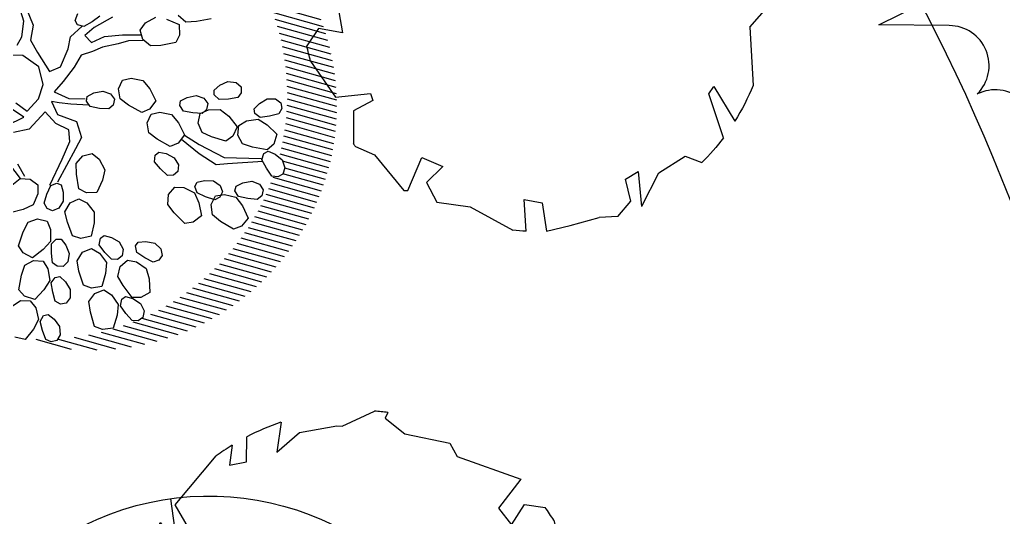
# Model space of a CAD drawing. Extents: x -809667 to 586099, y 3084146 to 3634412.
# Drawn here: x 381307.148 to 381310.127, y 3087205.497 to 3087207.005 of the extents above; entities that cross this region are included whole.
import ezdxf

# ---------------------------------------------------------------- set-up
doc = ezdxf.new("R2010")
doc.units = 0
doc.header["$LTSCALE"] = 0.5
doc.linetypes.add('CONTINOUS', pattern=[0])
doc.layers.get('0').update_dxf_attribs({"linetype": 'CONTINUOUS'})
for name, color, linetype in [('A-S-TREE', 95, 'CONTINUOUS'), ('TREE', 3, 'CONTINUOUS'), ('文字', 7, 'CONTINUOUS')]:
    doc.layers.add(name, color=color, linetype=linetype)

# ---------------------------------------------------------------- blocks, each defined once
blk = doc.blocks.new('TREE1')
at = {"layer": 'A-S-TREE', "color": 0}
for p, q in [((-50, 23), (36, 4021)), ((-50, 23), (-3120, 2586)), ((-49, 22), (-3255, -2371)), ((-49, 23), (-2621, -3042)), ((-50, 23), (629, -3920)), ((-50, 23), (3590, -1636)), ((-50, 23), (3937, -304))]:
    blk.add_line(p, q, dxfattribs=at)
blk.add_ellipse((-50, 22), major_axis=(4000, 0), ratio=1, dxfattribs=at)
blk = doc.blocks.new('T-7')
at = {"layer": 'TREE', "color": 8, "ltscale": 200, "xscale": 0.4020618556701031, "yscale": 0.4020618556701031, "zscale": 0.4020618556701031, "rotation": 199.2879054791862}
blk.add_blockref('TREE1', (4.1, 110.4), dxfattribs=at)
blk = doc.blocks.new('*E54')
at = {"layer": 'TREE', "color": 0}
blk.add_ellipse((-2.37, 3.565), major_axis=(2.696, 1.394), ratio=1, start_param=0.518575, end_param=0.519414, dxfattribs=at)
blk = doc.blocks.new('A$C4C586FE1')
at = {"layer": 'TREE', "color": 0}
for p, q in [((1100.1, 2800.7), (873.4, 2660.3)), ((1294, 2743), (1192.9, 2818.9)), ((1417.9, 2836.2), (1388.9, 2616.6)), ((1786.8, 2659.7), (1417.9, 2836.2)), ((1261.1, 2599.4), (1294, 2743)), ((1875, 2685.7), (1786.8, 2659.7)), ((2107.7, 2532.3), (1875, 2685.7)), ((873.4, 2660.3), (885.1, 2448.8)), ((785.3, 2557.2), (585.3, 2566.4)), ((1388.9, 2616.6), (1261.1, 2599.4)), ((570, 2555.2), (514.1, 2441.5)), ((841.8, 2435.9), (785.3, 2557.2)), ((2260.8, 2515.8), (2107.7, 2532.3)), ((2272.6, 2551), (2260.8, 2515.8)), ((885.1, 2448.8), (841.8, 2435.9)), ((2410.9, 2296.6), (2336, 2500.2)), ((514.1, 2441.5), (288.4, 2275.8)), ((288.4, 2275.8), (287.5, 2250.5)), ((2434.2, 2275.2), (2410.9, 2296.6)), ((2564.8, 2085.9), (2434.2, 2275.2)), ((287.5, 2250.5), (483.5, 2157.2)), ((483.5, 2157.2), (422.4, 2031.4)), ((329.8, 2135.9), (208.1, 2079)), ((422.4, 2031.4), (329.8, 2135.9)), ((2577.2, 1905.4), (2564.8, 2085.9)), ((208.1, 2079), (170.6, 1878.4)), ((2688, 2051.3), (2577.2, 1905.4)), ((170.6, 1878.4), (15.6, 1628.2)), ((2666.2, 1735.2), (2771.9, 1843.1)), ((2724.5, 1645.7), (2666.2, 1735.2)), ((2799.1, 1743.9), (2724.5, 1645.7)), ((2787.7, 1243.8), (2821.3, 1628.8)), ((5.9, 1547.3), (197.8, 1550.3)), ((197.8, 1550.3), (173.3, 1443)), ((173.3, 1443), (0, 1424.7)), ((0, 1424.7), (27, 1278.9)), ((27, 1278.9), (66.8, 1102)), ((2631.6, 1201.9), (2787.7, 1243.8)), ((2635, 1085.7), (2631.6, 1201.9)), ((67, 987.7), (66.8, 1102)), ((2775.3, 1105.3), (2635, 1085.7)), ((2702, 977.7), (2775.3, 1105.3)), ((67, 987.7), (157.2, 906.4)), ((2642.7, 701.9), (2702, 977.7)), ((157.2, 906.4), (291.2, 931.2)), ((291.2, 931.2), (334.9, 852.4)), ((334.9, 852.4), (122.2, 842.3)), ((122.7, 841.2), (319.7, 727.5)), ((319.7, 727.5), (413.9, 564.3)), ((2274.5, 500.5), (2371.1, 598.9)), ((2371.1, 598.9), (2562.8, 580.2)), ((413.9, 564.3), (369.3, 463.8)), ((2418.9, 412.8), (2274.5, 500.5)), ((513.2, 326.3), (782.8, 401.8)), ((827.4, 368.4), (609.7, 253.1)), ((782.8, 401.8), (827.4, 368.4)), ((2129.9, 415.1), (2351.7, 350.2)), ((2132, 192.5), (2129.9, 415.1)), ((1825.7, 254.4), (1999.5, 124.4)), ((1858.7, 85.1), (1825.7, 254.4)), ((1175.5, 133.3), (821.4, 131.7)), ((1175.5, 133.3), (1301.7, 9.6)), ((1301.7, 9.6), (1413.5, 131.8)), ((1413.5, 131.8), (1432.3, 0)), ((1587.1, 58.5), (1858.7, 85.1)), ((1540.1, 5.2), (1587.1, 58.5))]:
    blk.add_line(p, q, dxfattribs=at)
at = {"layer": 'TREE', "color": 0, "extrusion": (0, 0, -1)}
for major_axis, start_param, end_param in [((1003, 1003), -1.011805, -0.945114), ((1003, 1003), -1.426629, -1.413216), ((1003, 1003), -0.139248, -0.081961), ((839.1, 1143.7), 0.475418, 0.633835), ((1003, 1003), 0.553886, 0.636541), ((1003, 1003), 4.017991, 4.075425), ((1003, 1003), 1.314933, 1.417635), ((839.5, 1143.4), 3.200433, 3.340883), ((1003, 1003), 1.573401, 1.638153), ((839.3, 1143.5), 2.942836, 3.115157), ((1003, 1003), 1.829101, 1.934165), ((1003, 1003), 2.270337, 2.346427)]:
    blk.add_ellipse((1418.5, 1418.4), major_axis=major_axis, ratio=1, start_param=start_param, end_param=end_param, dxfattribs=at)
at = {"layer": 'TREE', "color": 0, "linetype": 'Continuous'}
for start_param, end_param in [(0.01341, 3.155003), (3.155003, 6.296595)]:
    blk.add_ellipse((1466.4, 1447.2), major_axis=(19.2, 19.2), ratio=1, start_param=start_param, end_param=end_param, dxfattribs=at)
at = {"layer": 'TREE', "color": 8, "linetype": 'CONTINOUS', "extrusion": (0, 0, -1), "xscale": 467.4085850556439, "yscale": 467.4085850556439, "zscale": -467.4085850556439, "rotation": 278.9250190116231}
blk.add_blockref('*E54', (-2892.7, 65.8), dxfattribs=at)
blk = doc.blocks.new('紫薇')
at = {"color": 0}
for p, q in [((40.7, 143.1), (52.7, 198.7)), ((57.6, 162.4), (52.7, 126.2)), ((21.3, 116.5), (40.7, 143.1)), ((52.7, 126.2), (33.4, 102.1)), ((4.4, 82.7), (-36.7, 106.9)), ((4.4, 106.9), (21.3, 116.5)), ((33.4, 102.1), (33.4, 73.1)), ((132.5, 92.4), (144.6, 102.1)), ((21.3, 46.5), (4.4, 82.7)), ((132.5, 82.7), (132.5, 92.4)), ((142.2, 73.1), (132.5, 82.7)), ((33.4, 73.1), (35.8, 27.2)), ((91.4, 48.9), (108.3, 68.2)), ((108.3, 68.2), (139.8, 75.5)), ((159.1, 61), (134.9, 56.2)), ((161.5, 73.1), (142.2, 73.1)), ((202.6, 61), (159.1, 61)), ((180.8, 75.5), (161.5, 73.1)), ((11.6, 10.3), (21.3, 46.5)), ((60, 24.8), (91.4, 48.9)), ((134.9, 56.2), (139.8, 36.8)), ((35.8, 27.2), (60, 24.8)), ((108.3, 24.8), (84.2, 10.3)), ((132.5, 19.9), (108.3, 24.8)), ((139.8, 36.8), (168.8, 34.4)), ((168.8, 34.4), (202.6, 19.9)), ((-56, -28.4), (-70.5, 0.6)), ((-56, 5.4), (-43.9, -21.1)), ((-11.6, -10.3), (11.6, 10.3)), ((84.2, 10.3), (50.3, -4.2)), ((154.3, 17.5), (132.5, 19.9)), ((185.7, 7.9), (154.3, 17.5)), ((207.4, 3), (185.7, 7.9)), ((202.6, 19.9), (236.4, 0.6)), ((234, -11.5), (207.4, 3)), ((234, -9.1), (238.9, 10.3)), ((238.9, 10.3), (255.8, 17.5)), ((255.8, 17.5), (279.9, 17.5)), ((296.9, 3), (313.8, -18.7)), ((-43.9, -21.1), (-11.6, -10.3)), ((50.3, -4.2), (23.7, -13.9)), ((23.7, -13.9), (43.1, -40.5)), ((241.3, -28.4), (234, -9.1)), ((313.8, -18.7), (304.1, -38)), ((328.3, -21.1), (321, -1.8)), ((-94.7, -26), (-56, -28.4)), ((9.2, -28.4), (6.8, -57.4)), ((21.3, -38), (9.2, -28.4)), ((40.7, -52.5), (21.3, -38)), ((260.6, -38), (241.3, -28.4)), ((289.6, -47.7), (260.6, -38)), ((304.1, -38), (289.6, -47.7)), ((347.6, -30.8), (328.3, -21.1)), ((376.6, -40.5), (347.6, -30.8)), ((-58.4, -55), (-89.9, -45.3)), ((-12.5, -40.5), (-58.4, -55)), ((-5.3, -71.9), (-12.5, -40.5)), ((6.8, -57.4), (33.4, -88.8)), ((72.1, -71.9), (40.7, -52.5)), ((43.1, -40.5), (72.1, -57.4)), ((71.7, -62.6), (77.9, -55.2)), ((77.9, -55.2), (93.4, -55.6)), ((93.4, -55.6), (111, -60.9)), ((11.6, -96), (-5.3, -71.9)), ((72.9, -76.2), (71.7, -62.6)), ((87.7, -88.7), (72.9, -76.2)), ((111, -60.9), (122.4, -73.6)), ((122.4, -73.6), (123.6, -87.2)), ((134.2, -92.5), (141.1, -73)), ((141.1, -73), (157.2, -61.4)), ((157.2, -61.4), (174.8, -66.7)), ((174.8, -66.7), (193.3, -82.2)), ((571.7, -152.6), (495.4, -76.3)), ((-123.7, -134.7), (-128.5, -98.4)), ((2, -117.8), (11.6, -96)), ((33.4, -88.8), (26.1, -122.6)), ((104.1, -99.2), (87.7, -88.7)), ((115.8, -96.5), (104.1, -99.2)), ((123.6, -87.2), (115.8, -96.5)), ((142.8, -112.3), (134.2, -92.5)), ((193.3, -82.2), (197, -104.2)), ((569.1, -167.7), (493.1, -91.7)), ((-114, -105.7), (-114, -134.7)), ((-29.4, -141.9), (2, -117.8)), ((158.8, -138.4), (142.8, -112.3)), ((197, -104.2), (196, -131.7)), ((566.2, -182.5), (490.3, -106.6)), ((-145.5, -138.1), (-124.3, -134.2)), ((-124.3, -134.2), (-106.8, -145.2)), ((4.4, -137.1), (-60.9, -178.1)), ((26.1, -122.6), (4.4, -137.1)), ((176.1, -140.3), (158.8, -138.4)), ((196, -131.7), (176.1, -140.3)), ((559.2, -210.9), (483.7, -135.3)), ((562.9, -196.8), (487.2, -121.1)), ((-106.8, -145.2), (-99, -163.5)), ((-77.8, -175.7), (-29.4, -141.9)), ((-9.2, -163.5), (10.3, -156.7)), ((10.3, -156.7), (29.5, -162)), ((158, -162.4), (174.1, -150.7)), ((174.1, -150.7), (191.7, -156)), ((191.7, -156), (210.2, -171.6)), ((233.6, -164.1), (239.8, -156.7)), ((239.8, -156.7), (255.3, -157)), ((255.3, -157), (272.9, -162.3)), ((555.2, -224.5), (479.8, -149.2)), ((-108.1, -179.5), (-127.4, -194.1)), ((-99, -163.5), (-108.1, -179.5)), ((-92, -188.9), (-76.6, -177.2)), ((-76.6, -177.2), (-63.1, -179.1)), ((-63.1, -179.1), (-57.2, -186.8)), ((-19.3, -182.6), (-9.2, -163.5)), ((29.5, -162), (36.3, -179.1)), ((36.3, -179.1), (35.7, -203.3)), ((151.1, -181.9), (158, -162.4)), ((210.2, -171.6), (213.9, -193.6)), ((234.8, -177.7), (233.6, -164.1)), ((249.6, -190.1), (234.8, -177.7)), ((272.9, -162.3), (284.3, -175.1)), ((284.3, -175.1), (285.5, -188.7)), ((305.8, -179.5), (310.3, -170.9)), ((309.8, -192.5), (305.8, -179.5)), ((310.3, -170.9), (325.4, -168)), ((325.4, -168), (343.8, -169.4)), ((343.8, -169.4), (357.7, -179.4)), ((357.7, -179.4), (361.7, -192.5)), ((546.3, -250.9), (471.2, -175.9)), ((550.9, -237.9), (475.7, -162.7)), ((-149.6, -192.7), (-176.3, -185.6)), ((-127.4, -194.1), (-149.6, -192.7)), ((-106, -202.5), (-92, -188.9)), ((-57.2, -186.8), (-61, -201.8)), ((-29.7, -211.3), (-19.3, -182.6)), ((159.7, -201.7), (151.1, -181.9)), ((213.9, -193.6), (212.9, -221.1)), ((249, -213.9), (262.3, -199)), ((266, -200.7), (249.6, -190.1)), ((262.3, -199), (280.6, -200.5)), ((277.8, -197.9), (266, -200.7)), ((285.5, -188.7), (277.8, -197.9)), ((280.6, -200.5), (302, -211.7)), ((327, -201.5), (309.8, -192.5)), ((361.7, -192.5), (356.1, -203.1)), ((541.3, -263.7), (466.4, -188.8)), ((-171.8, -232.2), (-153.8, -220.2)), ((-153.8, -220.2), (-133.4, -223.6)), ((-105.9, -214.5), (-106, -202.5)), ((-98.6, -224.2), (-105.9, -214.5)), ((-70.2, -217.7), (-85.1, -226)), ((-61, -201.8), (-70.2, -217.7)), ((-20.4, -226.1), (-29.7, -211.3)), ((20.8, -219.9), (-1.3, -236.2)), ((35.7, -203.3), (20.8, -219.9)), ((175.7, -227.8), (159.7, -201.7)), ((212.9, -221.1), (193, -229.7)), ((246.4, -234.4), (249, -213.9)), ((302, -211.7), (310.3, -232.4)), ((345.2, -208.3), (327, -201.5)), ((356.1, -203.1), (345.2, -208.3)), ((530.6, -288.4), (456, -213.7)), ((536.1, -276.2), (461.3, -201.4)), ((-194.7, -252.4), (-171.8, -232.2)), ((-133.4, -223.6), (-119.1, -237.5)), ((-119.1, -237.5), (-121.3, -255.7)), ((-85.1, -226), (-98.6, -224.2)), ((-83.6, -259.1), (-77.4, -238.3)), ((-77.4, -238.3), (-59.6, -227.8)), ((-59.6, -227.8), (-39.8, -229.2)), ((-39.8, -229.2), (-29.7, -244.6)), ((-1.3, -236.2), (-20.4, -226.1)), ((132.4, -239), (140.2, -227.8)), ((135.8, -258), (132.4, -239)), ((140.2, -227.8), (149.8, -226.1)), ((149.8, -226.1), (161.4, -236.3)), ((161.4, -236.3), (171.4, -251.7)), ((193, -229.7), (175.7, -227.8)), ((219.5, -269.9), (202.6, -226.4)), ((212.3, -221.6), (229.2, -253)), ((259.1, -251.9), (246.4, -234.4)), ((310.3, -232.4), (315.1, -259.5)), ((363.1, -244.8), (377.9, -240.2)), ((377.9, -240.2), (396.3, -239.5)), ((396.3, -239.5), (411.2, -247.9)), ((518.9, -312), (444.5, -237.6)), ((524.9, -300.3), (450.4, -225.8)), ((-193.6, -269.8), (-194.7, -252.4)), ((-121.3, -255.7), (-133.4, -276.7)), ((-88.1, -289.3), (-83.6, -259.1)), ((-29.7, -244.6), (-25.5, -268.4)), ((141.5, -276.6), (135.8, -258)), ((171.4, -251.7), (172, -268.8)), ((229.2, -253), (260.6, -301.3)), ((280.3, -274), (259.1, -251.9)), ((315.1, -259.5), (297.6, -272.1)), ((307.4, -275), (318.8, -258.8)), ((318.8, -258.8), (337.2, -258.1)), ((337.2, -258.1), (359.8, -266.8)), ((359.6, -253.8), (363.1, -244.8)), ((365.2, -266.3), (359.6, -253.8)), ((411.2, -247.9), (416.7, -260.4)), ((416.7, -260.4), (412.3, -271.7)), ((506.1, -334.6), (432, -260.4)), ((512.6, -323.4), (438.4, -249.1)), ((-181.7, -287.9), (-193.6, -269.8)), ((-133.4, -276.7), (-154.4, -284.1)), ((-133.7, -282.1), (-120.5, -278.5)), ((-120.5, -278.5), (-112.1, -283.4)), ((-25.5, -268.4), (-36.8, -287.6)), ((152.3, -282.1), (141.5, -276.6)), ((164.2, -280), (152.3, -282.1)), ((172, -268.8), (164.2, -280)), ((238.9, -306.2), (219.5, -269.9)), ((297.6, -272.1), (280.3, -274)), ((307.1, -295.7), (307.4, -275)), ((359.8, -266.8), (370.3, -286.5)), ((383.2, -273.3), (365.2, -266.3)), ((402.1, -278.1), (383.2, -273.3)), ((412.3, -271.7), (402.1, -278.1)), ((499.4, -345.5), (425.3, -271.4)), ((-218.9, -308.1), (-203, -293.5)), ((-203, -293.5), (-182.4, -293.6)), ((-182.4, -293.6), (-166, -304.9)), ((-154.4, -284.1), (-181.7, -287.9)), ((-151, -316.8), (-143.4, -298.8)), ((-143.4, -298.8), (-133.7, -282.1)), ((-112.1, -283.4), (-109.8, -298.7)), ((-109.8, -298.7), (-112, -316.9)), ((-76, -301.9), (-88.1, -289.3)), ((-36.8, -287.6), (-55.3, -308.1)), ((260.6, -301.3), (325.9, -340)), ((321.7, -311.7), (307.1, -295.7)), ((370.3, -286.5), (378.2, -312.8)), ((485.2, -366.6), (411.4, -292.8)), ((492.4, -356.2), (418.5, -282.2)), ((-238.2, -331.8), (-218.9, -308.1)), ((-166, -304.9), (-165.2, -323.3)), ((-146.2, -327.9), (-151, -316.8)), ((-112, -316.9), (-122.6, -330.4)), ((-55.3, -308.1), (-76, -301.9)), ((-49.5, -331.8), (-41, -321)), ((-41, -321), (-31.4, -319.9)), ((-31.4, -319.9), (-20.4, -330.7)), ((112.7, -328.7), (124.5, -311.7)), ((124.5, -311.7), (143.2, -304.7)), ((143.2, -304.7), (158.7, -314.5)), ((158.7, -314.5), (172.5, -334.4)), ((179.7, -323.6), (187.6, -318.1)), ((187.6, -318.1), (202.4, -322.5)), ((260.6, -315.8), (238.9, -306.2)), ((325.9, -347.2), (260.6, -315.8)), ((345.2, -331.1), (321.7, -311.7)), ((378.2, -312.8), (362.2, -327.4)), ((470, -386.9), (396.5, -313.3)), ((477.7, -376.9), (404, -303.2)), ((-234.3, -348.8), (-238.2, -331.8)), ((-165.2, -323.3), (-173.8, -345.9)), ((-135.8, -333.9), (-146.2, -327.9)), ((-122.6, -330.4), (-135.8, -333.9)), ((-112.3, -358.3), (-105.1, -337.9)), ((-105.1, -337.9), (-86.8, -328.4)), ((-86.8, -328.4), (-67, -330.8)), ((-67, -330.8), (-57.8, -346.8)), ((-47.1, -351), (-49.5, -331.8)), ((-20.4, -330.7), (-11.2, -346.6)), ((115.8, -350.1), (112.7, -328.7)), ((172.5, -334.4), (170.2, -356.6)), ((177.2, -337), (179.7, -323.6)), ((188.2, -352.9), (177.2, -337)), ((202.4, -322.5), (218, -332.3)), ((218, -332.3), (225.6, -347.6)), ((325.7, -343.5), (335.6, -334)), ((335.6, -334), (345.2, -334.3)), ((362.2, -327.4), (345.2, -331.1)), ((345.2, -334.3), (354.6, -346.6)), ((454, -406.2), (380.6, -332.8)), ((462.1, -396.6), (388.7, -323.1)), ((-266.4, -354), (-245.8, -352.3)), ((-245.8, -352.3), (-228.6, -362.3)), ((-219.7, -364.7), (-234.3, -348.8)), ((-193.4, -356.6), (-219.7, -364.7)), ((-173.8, -345.9), (-193.4, -356.6)), ((-180.1, -369.4), (-173.3, -351.3)), ((-173.3, -351.3), (-160.8, -345.7)), ((-160.8, -345.7), (-151.8, -349.1)), ((-151.8, -349.1), (-147, -363.8)), ((-118.4, -388.2), (-112.3, -358.3)), ((-57.8, -346.8), (-54.8, -370.8)), ((-42.4, -369.9), (-47.1, -351)), ((-11.2, -346.6), (-11.5, -363.7)), ((124.3, -379.4), (115.8, -350.1)), ((170.2, -356.6), (161.9, -382.8)), ((201.2, -367.5), (188.2, -352.9)), ((190.2, -372.4), (206.8, -361.4)), ((206.8, -361.4), (224.2, -367.4)), ((223.2, -361.1), (213.2, -367.9)), ((225.6, -347.6), (223.2, -361.1)), ((325.2, -362.8), (325.7, -343.5)), ((354.6, -346.6), (361.4, -363.7)), ((437.1, -424.6), (363.9, -351.5)), ((445.7, -415.5), (372.4, -342.2)), ((-226.2, -380.5), (-232.9, -403.8)), ((-228.6, -362.3), (-226.2, -380.5)), ((-184.7, -388.3), (-180.1, -369.4)), ((-146.3, -382.2), (-154.5, -397.2)), ((-147, -363.8), (-146.3, -382.2)), ((-54.8, -370.8), (-67.2, -389.3)), ((-31.9, -375.9), (-42.4, -369.9)), ((-19.9, -374.5), (-31.9, -375.9)), ((-11.5, -363.7), (-19.9, -374.5)), ((9.7, -383.3), (14, -370.3)), ((14, -370.3), (22.7, -366)), ((22.7, -366), (36.7, -372.6)), ((36.7, -372.6), (50.8, -384.5)), ((140.5, -385.9), (124.3, -379.4)), ((182.5, -391.6), (190.2, -372.4)), ((213.2, -367.9), (201.2, -367.5)), ((224.2, -367.4), (242, -383.7)), ((246.6, -371.5), (253.1, -364.4)), ((247.2, -385.2), (246.6, -371.5)), ((253.1, -364.4), (268.5, -365.4)), ((268.5, -365.4), (285.9, -371.4)), ((285.9, -371.4), (296.8, -384.6)), ((327.1, -382.2), (325.2, -362.8)), ((336.6, -389.7), (327.1, -382.2)), ((358.6, -380.5), (348.7, -390)), ((419.3, -442.2), (358.1, -381)), ((361.4, -363.7), (358.6, -380.5)), ((428.3, -433.5), (361, -366.2)), ((-178.3, -398.5), (-184.7, -388.3)), ((-167, -402.8), (-178.3, -398.5)), ((-154.5, -397.2), (-167, -402.8)), ((-107.1, -401.5), (-118.4, -388.2)), ((-86.7, -408.7), (-107.1, -401.5)), ((-67.2, -389.3), (-86.7, -408.7)), ((-48.1, -407), (-34, -391.9)), ((-34, -391.9), (-14.6, -387.6)), ((-14.6, -387.6), (-0.5, -399.5)), ((-0.5, -399.5), (10.2, -421.1)), ((18.3, -400.6), (9.7, -383.3)), ((29.1, -416.8), (18.3, -400.6)), ((50.8, -384.5), (56.1, -400.7)), ((56.1, -400.7), (51.8, -413.7)), ((161.9, -382.8), (140.5, -385.9)), ((190.3, -411.7), (182.5, -391.6)), ((242, -383.7), (244.8, -405.8)), ((261.5, -398.2), (247.2, -385.2)), ((277.4, -409.4), (261.5, -398.2)), ((297.4, -398.2), (289.3, -407.2)), ((296.8, -384.6), (297.4, -398.2)), ((381, -474.6), (308.5, -402.1)), ((390.9, -466.8), (318.3, -394.2)), ((400.6, -458.8), (327.9, -386.1)), ((348.7, -390), (336.6, -389.7)), ((410, -450.6), (349, -389.6)), ((-277, -426.4), (-292.9, -411.8)), ((-251.4, -416.1), (-277, -426.4)), ((-232.9, -403.8), (-251.4, -416.1)), ((-237.1, -427.7), (-231.9, -409.1)), ((-231.9, -409.1), (-219.9, -402.4)), ((-219.9, -402.4), (-210.6, -405.1)), ((-210.6, -405.1), (-204.6, -419.3)), ((-204.6, -419.3), (-202.3, -437.6)), ((-125, -422.8), (-106.5, -413.8)), ((-106.5, -413.8), (-86.8, -416.9)), ((-86.8, -416.9), (-78, -433.1)), ((-48.1, -428.6), (-48.1, -407)), ((10.2, -421.1), (4.8, -442.7)), ((41, -419), (29.1, -416.8)), ((51.8, -413.7), (41, -419)), ((205.2, -438.4), (190.3, -411.7)), ((244.8, -405.8), (242.6, -433.3)), ((289.3, -407.2), (277.4, -409.4)), ((360.5, -489.4), (288.2, -417.2)), ((370.9, -482.1), (298.5, -409.7)), ((-204, -490.6), (-257.4, -437.3)), ((-240.1, -447), (-237.1, -427.7)), ((-202.3, -437.6), (-209.3, -453.2)), ((-132.9, -443), (-125, -422.8)), ((-78, -433.1), (-75.8, -457.1)), ((-43.8, -458.8), (-48.1, -428.6)), ((222.4, -441), (205.2, -438.4)), ((242.6, -433.3), (222.4, -441)), ((328, -510), (256.1, -438)), ((339.1, -503.4), (267, -431.3)), ((349.9, -496.5), (277.7, -424.4)), ((-232.8, -456.6), (-240.1, -447)), ((-221.2, -459.9), (-232.8, -456.6)), ((-209.3, -453.2), (-221.2, -459.9)), ((-159.1, -517.9), (-218.6, -458.4)), ((-139.8, -472.8), (-132.9, -443)), ((-75.8, -457.1), (-88.6, -475.3)), ((-72.9, -461.7), (-64.2, -451.2)), ((-71.1, -481), (-72.9, -461.7)), ((-64.2, -451.2), (-54.6, -450.3)), ((-54.6, -450.3), (-43.8, -461.4)), ((-28.7, -467.5), (-43.8, -458.8)), ((-43.8, -461.4), (-35.1, -477.6)), ((4.8, -442.7), (-7.1, -467.6)), ((281.2, -533.9), (209.8, -462.5)), ((293.3, -528.3), (221.7, -456.7)), ((305.1, -522.4), (233.4, -450.8)), ((316.7, -516.3), (244.9, -444.5)), ((-124.5, -534.7), (-187, -472.3)), ((-94.9, -546.7), (-158.9, -482.7)), ((-128.9, -486.3), (-139.8, -472.8)), ((-88.6, -475.3), (-108.7, -494.2)), ((-66.9, -500), (-71.1, -481)), ((-35.1, -477.6), (-35.9, -494.7)), ((-7.1, -467.6), (-28.7, -467.5)), ((230, -553.4), (159.2, -482.6)), ((243.3, -549), (172.3, -478)), ((256.2, -544.2), (185, -473.1)), ((268.8, -539.2), (197.5, -467.9)), ((-68.3, -555.6), (-133.5, -490.4)), ((-108.7, -494.2), (-128.9, -486.3)), ((-43.8, -562.4), (-109.9, -496.4)), ((-21, -567.5), (-87.7, -500.8)), ((-56.6, -506.3), (-66.9, -500)), ((-35.9, -494.7), (-44.6, -505.2)), ((158.8, -570.6), (88.8, -500.6)), ((173.8, -567.9), (103.6, -497.7)), ((188.4, -564.8), (118, -494.5)), ((202.6, -561.4), (132.1, -490.8)), ((216.5, -557.6), (145.8, -486.9)), ((0.5, -571.4), (-66.8, -504.1)), ((-44.6, -505.2), (-56.6, -506.3)), ((20.9, -574.1), (-46.8, -506.4)), ((40.4, -576), (-27.7, -507.8)), ((59.1, -577), (-9.4, -508.5)), ((77.1, -577.3), (8.3, -508.5)), ((94.5, -577), (25.4, -507.9)), ((111.3, -576.2), (42, -506.8)), ((127.6, -574.8), (58.1, -505.2)), ((143.5, -572.9), (73.7, -503.1))]:
    blk.add_line(p, q, dxfattribs=at)
blk = doc.blocks.new('红枫')
at = {"color": 0}
blk.add_lwpolyline([(924.1, -1143, 0.665495), (551.9, -1412.2, 0.665495), (98.4, -1485), (-4.3, -1909.9), (-107.2, -1485, 0.665495)], format="xyb", dxfattribs=at)
blk.add_lwpolyline([(924.1, -1143, 0.665495), (551.9, -1412.2, 0.665495), (98.4, -1485), (-4.3, -1909.9), (-107.2, -1485, 0.665495)], format="xyb", dxfattribs=at)
blk = doc.blocks.new('白玉兰')
at = {"color": 0}
blk.add_open_spline([(8.3, 30.7), (154.9, 177.4), (635.1, 33.7), (1394.9, 653.5), (1385.2, -291.2), (1208.5, -641.2), (1003.6, -995.4), (696.9, -939.3), (487.4, -546.3), (129.3, -286.7), (21.9, -48.6), (-3.3, 7.4)], degree=3, knots=[0, 0, 0, 0, 621.989778, 1340.944545, 1869.007736, 2592.427455, 2798.699245, 2915.827596, 3435.261502, 4029.77129, 4212.300518, 4212.300518, 4212.300518, 4212.300518], dxfattribs=at)
blk = doc.blocks.new('123123')
at = {"layer": '文字', "color": 8}
for points, knots in [([(382021.6478, 3087267.5182), (382021.6794, 3087267.218), (382021.7106, 3087266.9205), (382021.8147, 3087266.046), (382021.8983, 3087265.4868), (382022.115, 3087264.5927), (382022.2317, 3087264.2364), (382022.5269, 3087263.6031), (382022.7052, 3087263.3279), (382023.0524, 3087262.9585), (382023.1959, 3087262.8371), (382023.5367, 3087262.6006), (382023.7303, 3087262.4881), (382024.3505, 3087262.1628), (382024.8209, 3087261.9598), (382025.5726, 3087261.5778), (382025.8547, 3087261.4212), (382026.338, 3087261.0871), (382026.5449, 3087260.9166), (382026.9113, 3087260.5447), (382027.0737, 3087260.3439), (382027.6361, 3087259.5205), (382027.9035, 3087258.8248), (382028.3062, 3087257.389), (382028.4415, 3087256.6454), (382028.7097, 3087255.2064), (382028.8428, 3087254.5109), (382029.1338, 3087253.5346), (382029.2594, 3087253.2006), (382029.5781, 3087252.5732), (382029.7777, 3087252.2964), (382030.27, 3087251.8014), (382030.5596, 3087251.5858), (382031.5265, 3087251.034), (382032.3172, 3087250.7711), (382034.0893, 3087250.3797), (382035.0684, 3087250.2502), (382036.3511, 3087250.1043), (382036.6286, 3087250.074), (382036.9071, 3087250.0436), (382036.9112, 3087250.0431), (382036.9153, 3087250.0427), (382036.9194, 3087250.0423), (382037.5763, 3087249.9706), (382038.2332, 3087249.8989), (382038.8901, 3087249.8272)], [0, 0, 0, 0, 0.809904, 0.809904, 2.429711, 2.429711, 3.66837, 3.66837, 4.926642, 4.926642, 5.673722, 5.673722, 6.420801, 6.420801, 7.887995, 7.887995, 8.767827, 8.767827, 9.468061, 9.468061, 10.168296, 10.168296, 12.19742, 12.19742, 14.226544, 14.226544, 16.255668, 16.255668, 17.461197, 17.461197, 18.836307, 18.836307, 20.211417, 20.211417, 22.844117, 22.844117, 25.476818, 25.476818, 26.19649, 26.19649, 26.19649, 26.207121, 26.207121, 26.207121, 27.904975, 27.904975, 27.904975, 27.904975]), ([(382021.0511, 3087267.4555), (382021.2551, 3087265.513), (382021.6111, 3087262.1233), (382028.5109, 3087260.5581), (382027.0727, 3087250.5132), (382033.6693, 3087249.7934), (382036.842, 3087249.4471), (382036.842, 3087249.4471), (382036.842, 3087249.4471), (382036.842, 3087249.4471), (382037.5136, 3087249.3738), (382038.1853, 3087249.3006), (382038.8569, 3087249.2273)], [0, 0, 0, 0, 5.241042, 9.145642, 17.995634, 26.196498, 26.196498, 26.196498, 26.196498, 26.196498, 26.196498, 27.932578, 27.932578, 27.932578, 27.932578]), ([(382018.8471, 3087266.4797), (382020.1481, 3087265.0229), (382022.4184, 3087262.4807), (382018.939, 3087256.3203), (382027.3426, 3087250.6327), (382023.4412, 3087245.265), (382021.5648, 3087242.6834), (382021.5648, 3087242.6834), (382021.5648, 3087242.6834), (382021.5648, 3087242.6834), (382021.062, 3087241.9915), (382020.5591, 3087241.2997), (382020.0563, 3087240.6079)], [0, 0, 0, 0, 5.241042, 9.145642, 17.995634, 26.196498, 26.196498, 26.196498, 26.196498, 26.196498, 26.196498, 28.394084, 28.394084, 28.394084, 28.394084])]:
    blk.add_open_spline(points, degree=3, knots=knots, dxfattribs=at)
for name, p, xscale, yscale, zscale, rotation in [('红枫', (382027.7677, 3087259.4987), 0.0004876369982957843, 0.0004876369982957843, 0.04876370063039211, 283.1089006423777), ('白玉兰', (382023.6093, 3087259.5882), -0.0004880798049271107, 0.0004880798049271107, 0.04880798235096967, 124.6526560546043), ('紫薇', (382024.3223, 3087259.0873), 0.00148055020779717, 0.00148055020779717, 0.00148055020779717, 29.3674748453732), ('A$C4C586FE1', (382026.5649, 3087258.6993), 0.0005, 0.0005, 0.0005, 92.80541082498242), ('A$C4C586FE1', (382025.2734, 3087256.4095), -0.0004999999999999999, 0.0004999999999999999, 0.0005, 314.9561458719995), ('T-7', (382024.7733, 3087257.013), 0.0005279999999329448, 0.0005279999999329448, 0.0005279999999329448, 283.1089006423777), ('T-7', (382027.073, 3087256.7003), 0.0005279999999329448, 0.0005279999999329448, 0.0005279999999329448, 283.1089006423777)]:
    blk.add_blockref(name, p, dxfattribs=dict(at, xscale=xscale, yscale=yscale, zscale=zscale, rotation=rotation))

msp = doc.modelspace()

# ---------------------------------------------------------------- block references
at = {"layer": '文字'}
msp.add_blockref('123123', (-717.1099, -52.3003), dxfattribs=at)

doc.saveas('drawing.dxf')
